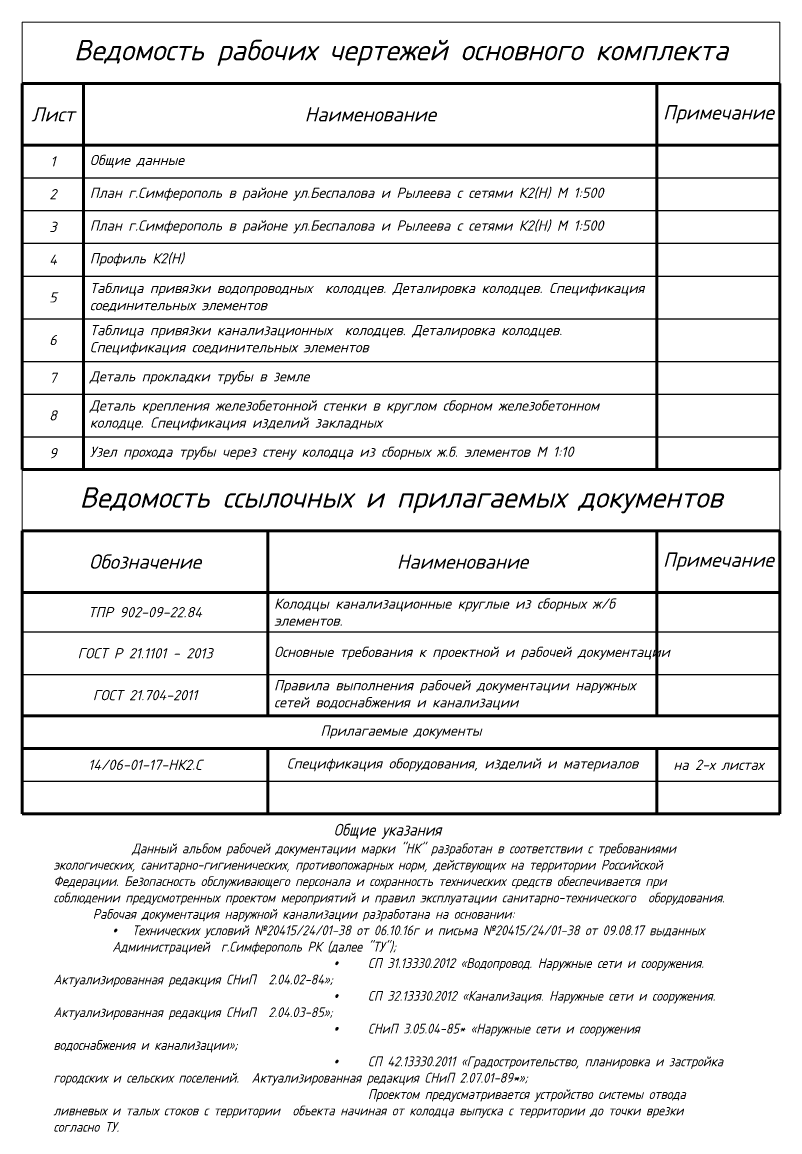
# Model space of a CAD drawing. Header units: millimetres. Extents: x 41097286 to 43803126, y 21258419 to 22595975.
# Drawn here: x 41177879 to 41270379, y 22001677 to 22137180 of the extents above; entities that cross this region are included whole.
import ezdxf

# ---------------------------------------------------------------- set-up
doc = ezdxf.new("R2010")
doc.units = ezdxf.units.MM
doc.styles.add('note', font='isocpeur.ttf', dxfattribs={"width": 0.9, "oblique": 15})
doc.styles.get("Standard").update_dxf_attribs({"font": 'isocpeui.ttf'})

# ---------------------------------------------------------------- blocks, each defined once
blk = doc.blocks.new('*T144')
at = {"color": 0, "linetype": 'Continuous', "lineweight": 60, "transparency": 16777216}
for p, q in [((0, -7500), (92500, -7500)), ((0, -7500), (0, -42062)), ((30000, -7500), (30000, -30062)), ((77500, -7500), (77500, -30062)), ((92500, -7500), (92500, -42062)), ((0, -15000), (92500, -15000)), ((0, -30062), (92500, -30062)), ((0, -34062), (92500, -34062)), ((30000, -34062), (30000, -42062)), ((77500, -34062), (77500, -42062)), ((0, -42062), (92500, -42062))]:
    blk.add_line(p, q, dxfattribs=at)
at = {"color": 0, "linetype": 'Continuous', "transparency": 16777216}
for p, q in [((0, -19833), (92500, -19833)), ((0, -25042), (92500, -25042)), ((0, -38062), (92500, -38062))]:
    blk.add_line(p, q, dxfattribs=at)
at = {"layer": 'Defpoints', "color": 8, "linetype": 'ByBlock', "lineweight": 0, "transparency": 16777216}
for p, q in [((0, 0), (92500, 0)), ((0, 0), (0, -7500)), ((92500, 0), (92500, -7500))]:
    blk.add_line(p, q, dxfattribs=at)
at = {"color": 0, "linetype": 'Continuous', "lineweight": -3, "transparency": 16777216}
for s, insert, char_height, width, attachment_point in [('Ведомость ссылочных и прилагаемых документов', (46250, -3750), 2500, 91000, 5), ('Обозначение', (15000, -11250), 1750, 28500, 5), ('Наименование', (53750, -11250), 1750, 46000, 5), ('Примечание', (85000, -11250), 1750, 13500, 5), ('{\\C7;Колодцы канализационные круглые из сборных ж/б элементов.}', (30750, -17417), 1250, 46000, 4), ('ТПР 902-09-22.84', (15000, -17417), 1250, 28500, 5), ('Основные требования к проектной и рабочей документации', (30750, -22438), 1250, 46000, 4), ('ГОСТ Р 21.1101 - 2013', (15000, -22438), 1250, 28500, 5), ('Правила выполнения рабочей документации наружных сетей водоснабжения и канализации', (30750, -27552), 1250, 46000, 4), ('ГОСТ 21.704-2011', (15000, -27552), 1250, 28500, 5), ('Прилагаемые документы', (46250, -32062), 1250, 91000, 5), ('14/06-01-17-НК2.С', (15000, -36062), 1250, 28500, 5), ('Спецификация оборудования, изделий и материалов', (53750, -36062), 1250, 46000, 5), ('на 2-х листах', (85000, -36062), 1250, 13500, 5)]:
    blk.add_mtext(s, dxfattribs=dict(at, insert=insert, char_height=char_height, width=width, attachment_point=attachment_point))
blk = doc.blocks.new('*T146')
at = {"color": 0, "linetype": 'Continuous', "lineweight": 60, "transparency": 16777216}
for p, q in [((0, -7500), (92500, -7500)), ((0, -7500), (0, -54625)), ((7500, -7500), (7500, -54625)), ((77500, -7500), (77500, -54625)), ((92500, -7500), (92500, -54625)), ((0, -15000), (92500, -15000)), ((0, -54625), (92500, -54625))]:
    blk.add_line(p, q, dxfattribs=at)
at = {"color": 0, "linetype": 'Continuous', "transparency": 16777216}
for p, q in [((0, -19000), (92500, -19000)), ((7500, -23000), (92500, -23000)), ((7500, -27000), (92500, -27000)), ((0, -31000), (92500, -31000)), ((0, -36208), (92500, -36208)), ((0, -41417), (92500, -41417)), ((0, -45417), (92500, -45417)), ((0, -50625), (92500, -50625))]:
    blk.add_line(p, q, dxfattribs=at)
at = {"color": 0, "linetype": 'ByBlock', "lineweight": -2, "transparency": 16777216}
for p, q in [((0, -23000), (7500, -23000)), ((0, -27000), (7500, -27000))]:
    blk.add_line(p, q, dxfattribs=at)
at = {"layer": 'Defpoints', "color": 8, "linetype": 'ByBlock', "lineweight": 0, "transparency": 16777216}
for p, q in [((0, 0), (92500, 0)), ((0, 0), (0, -7500)), ((92500, 0), (92500, -7500))]:
    blk.add_line(p, q, dxfattribs=at)
at = {"color": 0, "linetype": 'Continuous', "lineweight": -3, "transparency": 16777216}
for s, insert, char_height, width, attachment_point in [('Ведомость рабочих чертежей основного комплекта', (46250, -3750), 2500, 91000, 5), ('Лист', (3750, -11250), 1750, 6000, 5), ('Наименование', (42500, -11250), 1750, 68500, 5), ('Примечание', (85000, -11250), 1750, 13500, 5), ('Общие данные ', (8250, -17000), 1250, 68500, 4), ('1', (3750, -17000), 1250, 6000, 5), ('План г.Симферополь в районе ул.Беспалова и Рылеева с сетями К2(Н) М 1:500', (8250, -21000), 1250, 68500, 4), ('2', (3750, -21000), 1250, 6000, 5), ('3', (3750, -25000), 1250, 6000, 5), ('План г.Симферополь в районе ул.Беспалова и Рылеева с сетями К2(Н) М 1:500', (8250, -25000), 1250, 68500, 4), ('4', (3750, -29000), 1250, 6000, 5), ('Профиль К2(Н)', (8250, -29000), 1250, 68500, 4), ('Таблица привязки водопроводных  колодцев. Деталировка колодцев. Спецификация соединительных элементов', (8250, -33604), 1250, 68500, 4), ('5', (3750, -33604), 1250, 6000, 5), ('Таблица привязки канализационных  колодцев. Деталировка колодцев. Спецификация соединительных элементов', (8250, -38812), 1250, 68500, 4), ('6', (3750, -38812), 1250, 6000, 5), ('7', (3750, -43417), 1250, 6000, 5), ('Деталь прокладки трубы в земле', (8250, -43417), 1250, 68500, 4), ('8', (3750, -48021), 1250, 6000, 5), ('{\\C7;Деталь крепления железобетонной стенки в круглом сборном железобетонном колодце. Спецификация изделий закладных}', (8250, -48021), 1250, 68500, 4), ('9', (3750, -52625), 1250, 6000, 5), ('Узел прохода трубы через стену колодца из сборных ж.б. элементов М 1:10', (8250, -52625), 1250, 68500, 4)]:
    blk.add_mtext(s, dxfattribs=dict(at, insert=insert, char_height=char_height, width=width, attachment_point=attachment_point))

msp = doc.modelspace()

# ---------------------------------------------------------------- block references
for name, p in [('*T146', (41177878.971, 22137180.414)), ('*T144', (41177878.971, 22082555.414))]:
    msp.add_blockref(name, p)

# ---------------------------------------------------------------- texts
at = {"color": 7, "lineweight": -3, "insert": (41181688.9, 22039285.808), "char_height": 1200, "width": 81832.56762, "attachment_point": 1, "style": 'note'}
msp.add_mtext('\\pi34211;{\\H1.2x;Общие указания\\P\\pi0;\\H0.83333x;^I^IДанный альбом рабочей документации марки "НК" разработан в соответствии с требованиями \\H1.4667x; \\H0.68182x;экологических, санитарно-гигиенических, противопожарных норм, действующих на территории Российской \\H1.1778x; \\H0.84906x;Федерации. Безопасность обслуживающего персонала и сохранность технических средств обеспечивается при \\H1.2741x; \\H0.78488x;соблюдении предусмотренных проектом мероприятий и правил эксплуатации санитарно-технического \\H1.242x; \\H0.80517x;оборудования.\\H1.2527x; \\H0.79829x;\\P^IРабочая документация наружной канализации разработана на основании:\\H1.2491x; \\H0.80057x;\\P\\pl7200,t9600;\\fSymbol|b0|i0|c2|p18;·^I\\fISOCPEUR|b0|i0|c204|p34;Технических условий №20415/24/01-38 от 06.10.16г и письма №20415/24/01-38 от 09.08.17 выданных \\H1.2503x; \\H0.79981x;Администрацией  г.Симферополь РК (далее "ТУ");\\H1.3499x; \\H0.7408x;\\P\\fSymbol|b0|i0|c2|p18;·^I}СП 31.13330.2012 {\\fGOST_type_A|b0|i0|c204|p2;\\C256;«}Водопровод. Наружные сети и сооружения. Актуализированная редакция СНиП {\\H1.2667x; }2.04.02-84{\\fGOST_type_A|b0|i0|c204|p2;\\C256;»};{\\H1.2444x; }\\P{\\fSymbol|b0|i0|c2|p18;·^I}СП 32.13330.2012 {\\fGOST_type_A|b0|i0|c204|p2;\\C256;«}Канализация. Наружные сети и сооружения. Актуализированная редакция СНиП {\\H1.2519x; }2.04.03-85{\\fGOST_type_A|b0|i0|c204|p2;\\C256;»};{\\H1.2494x; }\\P{\\fSymbol|b0|i0|c2|p18;·^I}СНиП 3.05.04-85* {\\fGOST_type_A|b0|i0|c204|p2;\\C256;«}Наружные сети и сооружения водоснабжения и канализации{\\fGOST_type_A|b0|i0|c204|p2;\\C256;»};{\\H1.2502x; }\\P{\\fSymbol|b0|i0|c2|p18;·^I}СП 42.13330.2011 {\\fGOST_type_A|b0|i0|c204|p2;\\C256;«}Градостроительство, планировка и застройка городских и сельских поселений. {\\H1.2499x; }Актуализированная редакция СНиП 2.07.01-89*{\\fGOST_type_A|b0|i0|c204|p2;\\C256;»};{\\H1.25x; }\\P\\pl0,tz;^IПроектом предусматривается устройство системы отвода ливневых и талых стоков с территории {\\H1.25x; }объекта начиная от колодца выпуска с территории до точки врезки согласно ТУ.{\\H1.25x; }\\P^I{\\H1.25x; }', dxfattribs=at)

doc.saveas('drawing.dxf')
